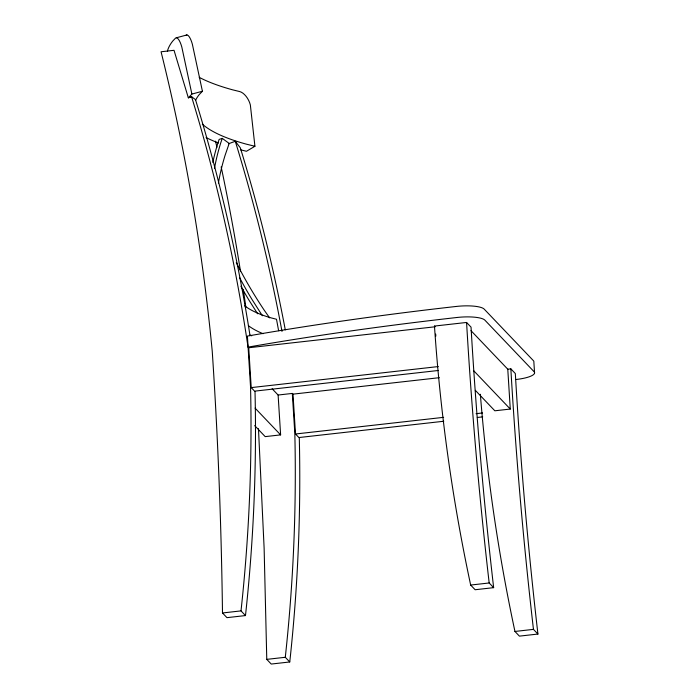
<?xml version="1.0" encoding="UTF-8"?>
<svg xmlns="http://www.w3.org/2000/svg" width="699" height="699" viewBox="0 0 699 699"><rect width="100%" height="100%" fill="white"/><g stroke="black" fill="none" stroke-linecap="round" stroke-linejoin="round"><path stroke-width="1.05" d="M218.429 183.007A517.959 281.566 -18.9 0 1 225.113 155.248L229.185 143.435L222.282 138.385L220.797 142.683A517.959 281.566 -18.9 0 0 214.488 168.328M255.013 391.571A1740.091 1654.507 -43.7 0 1 245.48 615.574L226.957 617.654L222.492 612.971C221.356 525.596 218.044 438.247 212.225 351.064A2172.78 2065.912 -43.7 0 0 161.067 51.77L174.034 50.311L188.346 97.86L191.884 94.077L202.422 91.254L192.356 44.194A12.661 3.687 77.9 0 0 186.021 35.361M202.422 91.254L199.145 94.68A273.501 66.169 -3.6 0 0 195.58 100.333M199.189 77.318A285.978 69.184 -3.6 0 0 232.758 89.865L239.661 91.56A12.661 6.71 62.3 0 1 250.356 104.972L254.925 146.266L246.476 151.272L240.578 149.831M228.503 143.758L235.266 141.303L240.299 147.786L240.832 149.49A1811.406 1722.319 -43.7 0 1 285.288 329.832M188.346 97.86L191.552 96.707L195.458 99.59L196.55 103.094A1811.406 1722.319 -43.7 0 1 248.573 326.442L250.006 335.669M222.282 138.385L219.145 139.407L217.905 143.024A521.026 283.235 -18.9 0 0 212.811 162.421M190.652 97.03L191.631 96.759M176.375 37.781L186.913 34.95M434.472 326.066L466.574 322.457L471.039 327.141C476.115 414.166 483.647 501.052 493.651 587.658L475.128 589.738L470.663 585.054A1916.964 1822.677 -43.7 0 1 434.472 326.066L435.145 326.774L248.713 347.744L248.101 347.106A989.819 239.46 -3.6 0 1 457.041 317.477A23.425 5.671 -3.6 0 1 484.888 320.159L534.045 371.667A23.425 5.671 -3.6 0 1 516.212 379.478M248.713 347.744L251.221 387.604L438.282 366.564M438.422 370.47L254.602 391.152L251.221 387.604M272.103 388.731L278.115 395.031L292.313 393.432L292.995 394.14L295.502 434L298.884 437.548L443.778 421.252M470.96 330.636L507.771 369.194L510.855 368.854L515.32 373.537C520.397 460.562 527.928 547.448 537.933 634.054L519.409 636.134L514.945 631.45A1916.964 1822.677 -43.7 0 1 480.353 394.28M292.995 394.14L439.322 377.687M278.115 395.031L280.622 434.883L265.192 436.622L254.672 425.604M507.771 369.194L510.279 409.055L494.84 410.794L475.311 390.33M295.502 434L443.638 417.338M476.071 413.686L482.563 412.96M477.295 417.478L482.703 416.866M222.492 612.971L241.006 610.891L245.48 615.574M470.663 585.054L489.178 582.975L493.651 587.658M266.773 659.367L285.288 657.287L289.762 661.97L271.238 664.05L266.773 659.367L264.126 548.234L258.473 428.697M514.945 631.45L533.459 629.371L537.933 634.054M254.925 146.266L246.371 144.16A273.501 66.169 -3.6 0 1 202.317 124.134M473.468 370.487L510.279 409.055M255.083 408.129L280.622 434.883M269.622 317.862L264.213 310.181A517.959 460.134 6.2 0 1 236.297 262.553M262.387 315.765L251.754 299.058A517.959 460.134 6.2 0 1 239.477 277.424M257.625 313.772L249.062 300.299A521.026 462.86 6.2 0 1 240.867 286.171M235.266 141.303L236.367 144.807A1811.406 1722.319 -43.7 0 1 281.994 331.422M191.552 96.707L192.085 98.41A1811.406 1722.319 -43.7 0 1 248.031 347.036M191.884 94.077L181.81 47.025A12.661 3.687 77.9 0 0 175.484 38.183L172.732 41.066A297.049 71.866 -3.6 0 0 167.393 51.263M278.63 330.732L276.498 319.26L271.107 317.879A269.622 70.966 -10.5 0 1 244.676 305.83M533.459 629.371C523.464 542.765 515.923 455.879 510.855 368.854M489.178 582.975C479.182 496.369 471.65 409.483 466.574 322.457M435.678 334.052L435.835 336.123M534.569 373.109L533.87 362.073A23.425 5.671 -3.6 0 0 533.354 360.623L484.197 309.124A23.425 5.671 -3.6 0 0 456.342 306.442A989.819 239.46 -3.6 0 0 247.411 336.07L250.539 386.897A1740.091 1654.507 -43.7 0 1 241.006 610.891M292.313 393.432L294.821 433.293A1740.091 1654.507 -43.7 0 1 285.288 657.287M218.569 142.998A284.572 68.843 -3.6 0 1 206.074 137.563M299.294 437.976A1740.091 1654.507 -43.7 0 1 289.762 661.97M215.537 141.163A2172.78 2065.912 -43.7 0 1 216.917 147.332M221.164 166.886A2172.78 2065.912 -43.7 0 1 240.535 271.605M243.261 289.351A2172.78 2065.912 -43.7 0 1 245.838 307.123M263.077 333.703A269.622 70.966 -10.5 0 1 248.363 325.647M251.71 335.817A280.351 73.788 -10.5 0 1 249.954 335.039"/></g></svg>
